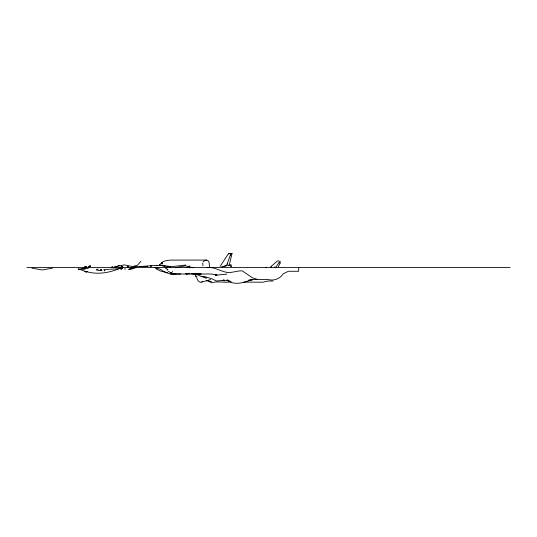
<?xml version="1.0" encoding="UTF-8"?>
<svg xmlns="http://www.w3.org/2000/svg" width="537" height="537" viewBox="0 0 537 537"><rect width="100%" height="100%" fill="white"/><g stroke="black" fill="none" stroke-linecap="round" stroke-linejoin="round"><path stroke-width="0.81" d="M112.307 267.178L112.052 267.104M121.53 267.762L122.705 266.902L122.745 267.768M120.919 269.171L122.537 268.433L120.979 269.225M122.671 266.929L121.107 267.721M159.314 265.52L159.811 264.499M157.314 265.486L156.388 265.486M215.552 274.769L215.814 275.36L216.552 274.769M229.057 265.822L232.031 253.538L230.95 253.598L226.325 266.077M227.312 264.271L227.46 263.855M230.339 255.693L231.085 253.592M128.195 267.272L128.41 266.721L127.504 266.5M128.383 267.399L128.41 266.721M83.618 267.882L85.202 266.607M186.117 273.675L187.091 274.132L186.889 273.407M223.15 280.086L223.123 280.515M223.123 280.361L223.379 279.992M278.226 266.788L280.207 263.009L279.146 262.385L275.347 267.903M216.921 275.085L216.686 275.568M165.879 267.728L167.92 266.01L167.403 267.627M172.739 271.527L172.364 272.017M220.096 266.406L228.46 253.726L230.084 253.645M87.169 271.353L86.168 271.977L85.135 271.494M160.952 263.56L161.751 262.821L161.348 263.66C160.093 263.882 162.906 263.338 161.496 262.875M120.677 268.225L120.08 268.681L119.375 268.178M122.006 267.144C121.805 264.996 119.805 267.648 122.094 267.587M160.033 264.298L159.643 264.761L160.268 264.056M140.902 261.244L137.734 265.016L129.941 268.648M224.151 280.086L223.157 280.529M224.211 280.173L223.063 280.421M224.52 280.623L224.137 280.965M127.464 266.614L128.45 266.614L128.665 267.171M167.114 267.963L165.993 268.681L165.691 268.319M203.114 262.043C204.469 259.814 207.893 259.27 209.027 261.949L209.517 266.896M271.01 266.533L277.441 260.989L278.441 260.787L280.482 261.761M274.702 267.131L275.407 267.513L274.736 267.124L274.702 267.614M274.736 267.674L274.763 267.09M231.078 266.459L231.628 266.05L230.595 266.352M88.397 267.278L90.31 266.07L88.39 266.473M195.918 274.159L195.173 276.542L196.67 276.159A4.974 3.276 75.6 0 0 198.663 281.294A4.974 3.276 75.6 0 0 202.402 281.556M120.536 268.393L119.429 268.359M266.191 267.695L266.634 267.835L266.285 267.238M88.256 267.218L90.276 266.043L88.357 266.58M265.493 267.654L266.238 267.225M115.227 267.52L119.174 265.385M162.745 261.848L165.799 260.687L170.088 260.096L206.752 260.076M167.96 269.796L166.973 269.789M210.699 279.522L201.67 282.066M156.435 265.593L157.146 265.385M119.167 268.601C108.863 272.944 97.096 274.843 86.195 271.534M85.068 268.963L82.403 268.641L78.301 269.514L85.477 268.842M157.549 267.587L155.837 268.339L155.992 268.782L160.576 271.084L167.645 272.648M88.39 266.634L90.31 266.07L88.565 266.62M186.164 267.661L189.407 266.795M114.039 266.896L124.295 264.909L134.552 266.896M230.178 265.244L231.232 264.983L230.205 265.01M119.778 267.688L120.523 267.708M225.607 265.862L221.815 266.835L225.963 265.802M85.222 266.795L84.873 266.876L85.269 266.896M52.492 268.158L42.235 269.957L31.978 268.158M271.232 266.661L270.829 267.037L271.682 267.782M189.118 267.762L191.494 267.305L185.654 265.889L175.357 267.627M167.672 269.829L167.202 269.829M227.534 265.419L229.192 265.15M226.869 274.092L216.612 275.105L211.484 273.998L170.451 273.998L165.322 272.387L160.194 269.171L155.065 267.56M128.45 267.721L128.068 267.721M134.646 266.231L134.646 266.318M231.266 281.744C224.721 283.167 217.962 280.697 211.484 282.838L208.275 280.73M169.947 266.822L185.748 265.036M86.779 266.795L85.168 266.862M109.642 269.245L119.167 268.762M98.318 269.097C92.847 269.433 99.828 271.272 101.949 270.333L101.305 269.695M252.511 279.992L248.114 280.368L252.511 279.455C244.342 282.442 234.622 286.134 226.869 279.958L228.332 280.267M243.717 282.106L262.768 282.214L267.896 281.032L273.024 281.032M103.782 269.668L108.91 269.326M134.552 266.594L147.742 266.251M139.68 266.58C148.219 266.305 156.811 264.513 165.322 266.03L160.194 265.486L170.451 266.486M85.464 268.654L88.397 268.48M230.95 253.598L232.031 253.538M228.52 253.726L229.171 253.692M83.497 268.695L82.403 268.641M150.528 265.936L151.468 265.936M112.428 267.486L112.475 266.97L111.998 267.03M170.451 273.998L180.707 273.998M150.575 265.553L151.434 265.553L151.468 266.278M134.203 266.231L135.163 266.231M134.203 266.453L135.163 266.453M134.21 266.58L135.156 266.58M112.28 267.178L112.045 266.882L111.991 267.48M134.21 266.661L135.156 266.661M111.965 267.285L112.475 267.298M26.85 267.56L510.15 267.56M100.359 270.151L101.225 270.151M100.359 270.232L101.225 270.232M100.365 270.433L101.211 270.433M104.306 270.514L104.749 270.393M104.769 270.514L104.306 270.937L104.306 270.272M252.511 279.428L267.896 279.455A13.559 13.559 0 0 0 283.281 273.756L288.409 271.279L298.666 271.279L298.666 267.56M206.356 267.56C213.719 266.5 219.928 271.037 226.869 272.387C232.132 273.098 236.998 270.561 242.254 270.87L252.511 277.864L257.639 279.428M196.092 273.998L201.221 274.092L190.964 273.675L196.092 274.185L201.221 276.474L206.356 277.105L211.484 278.636L216.612 281.026L221.741 280.482L229.796 280.764M191.306 267.58L193.776 267.688M204.154 276.488L201.221 276.32L206.356 278.112L205.074 277.367M162.543 263.909L161.476 263.835L162.033 263.049L162.61 263.11M206.356 280.797L211.484 281.542M174.035 273.575L175.438 273.836M84.732 271.205L78.134 268.668M169.142 267.003L169.484 267.191M169.209 266.889L169.578 267.097M128.075 266.983L128.598 266.855M85.631 266.641L86.39 267.017M185.742 273.447L187.091 274.132M185.641 273.669L186.54 274.165M279.146 262.385L280.207 263.009M168.289 271.319L173.283 274.179L170.941 272.413M216.424 274.998L216.794 275.313L216.236 275.186M216.022 275.313L216.398 275.629M84.886 271.514L86.088 272.044A1.483 1.376 -18.4 0 0 87.068 271.568M189.219 265.721L189.474 266.392M121.785 267.278L121.872 267.715M121.523 267.345L121.617 267.782M121.268 267.332L121.355 267.775M202.691 263.184L202.973 265.748M274.769 267.58L274.763 267.332A1.759 1.235 -0.3 0 0 275.233 267.708M189.172 273.266L189.172 273.964M188.225 273.273L188.225 273.951M150.528 265.593L150.528 266.278M124.866 269.131L125.121 268.883L124.866 269.131M128.833 269.46L129.632 269.708L136.23 267.54L130.551 268.406L128.833 269.46M121.396 266.204L121.778 266.513L121.396 266.204M162.221 262.768L161.422 263.654L162.221 262.768M112.455 267.439L111.965 267.433L112.455 267.406M135.163 266.157L134.203 266.157L134.21 266.882L135.156 266.882L135.163 266.157M101.225 269.97L100.359 269.97L100.365 270.507L101.211 270.507L101.225 269.97"/></g></svg>
